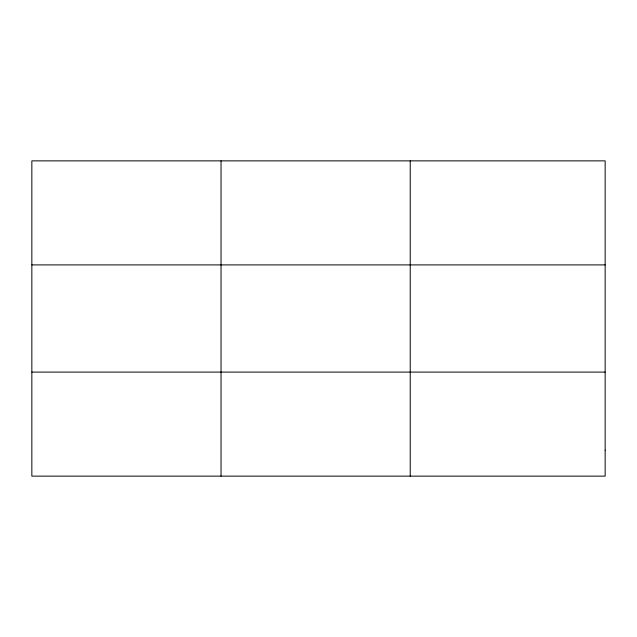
<?xml version="1.0" encoding="UTF-8"?>
<svg xmlns="http://www.w3.org/2000/svg" width="637" height="637" viewBox="0 0 637 637"><rect width="100%" height="100%" fill="white"/><g stroke="black" fill="none" stroke-linecap="round" stroke-linejoin="round"><path stroke-width="0.96" d="M221.039 160.866L221.039 476.134M410.228 160.866L410.228 476.134M31.85 264.904L605.15 264.904M31.85 372.096L605.15 372.096M605.15 450.128L605.15 476.134L31.85 476.134L31.85 160.866L605.15 160.866L605.15 450.128"/></g></svg>
